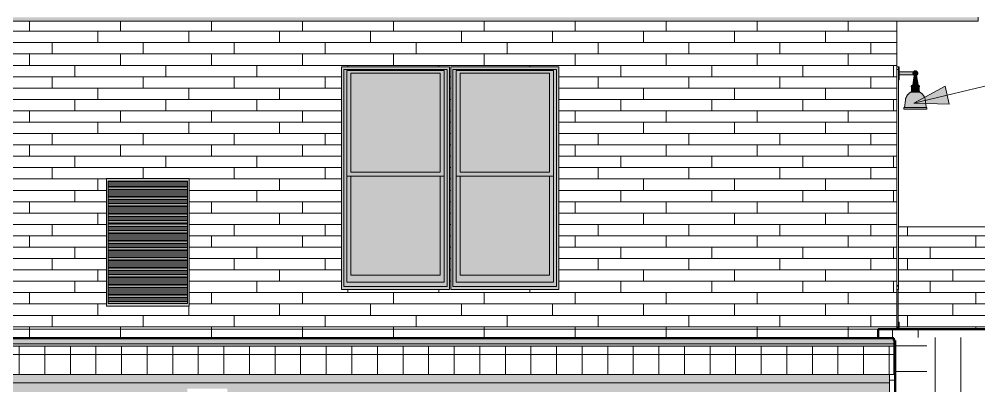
# Model space of a CAD drawing. Header units: inches. Extents: x -4178 to 1394, y -264 to 627.
# Drawn here: x 736.8 to 1074.3, y -20 to 109.1 of the extents above; entities that cross this region are included whole.
import ezdxf

# ---------------------------------------------------------------- set-up
doc = ezdxf.new("R2010")
doc.units = ezdxf.units.IN
doc.header["$MEASUREMENT"] = 0
doc.linetypes.add('Grid Line 1_2_', pattern=[0.875, 0.5, -0.125, 0.125, -0.125])
for name, color, linetype, lineweight in [('0-4', 50, 'Continuous', 5), ('A-CLNG-1', 13, 'Continuous', 5), ('A-CLNG-2', 13, 'Continuous', 9), ('A-DOOR-4', 31, 'Continuous', 9), ('A-DOOR-FRAM', 31, 'Continuous', 9), ('A-DOOR-FRAM-3', 31, 'Continuous', 20), ('A-FLOR-5', 192, 'Continuous', 50), ('A-FLOR-LEVL-1', 51, 'Grid Line 1_2_', 9), ('A-FLOR-MCUT', 51, 'Continuous', 13), ('A-FLOR-PATT-1', 8, 'Continuous', 9), ('A-GENM', 5, 'Continuous', 9), ('A-GLAZ-1', 151, 'Continuous', 9), ('A-GLAZ-2', 151, 'Continuous', 20), ('A-WALL', 113, 'Continuous', 13), ('A-WALL-3', 113, 'Continuous', 9), ('A-WALL-PATT-2', 111, 'Continuous', 9), ('C-TOPO', 7, 'Continuous', 9), ('C-TOPO-1', 250, 'Continuous', 50), ('E-LITE-EQPM', 33, 'Continuous', 9), ('G-ANNO-TEXT', 231, 'Continuous', 9), ('S-FNDN-3', 32, 'Continuous', 50)]:
    doc.layers.add(name, color=color, linetype=linetype, lineweight=lineweight)
pattern_1 = [(0, (-11044.228, 0), (0, 9), []), (90, (-11044.228, 0), (-9, 6e-16), [])]

# ---------------------------------------------------------------- blocks, each defined once
blk = doc.blocks.new('CTR  - Topography_rvt-2-BUILDING ELEVATION - SOUTH')
at = {"layer": 'C-TOPO'}
h = blk.add_hatch(dxfattribs=at)
h.set_pattern_fill('FP_35', color=256, style=0, pattern_type=2)
h.set_pattern_definition([(0, (0, 0), (24, 24), [24, -24]), (0, (0, 9), (24, 24), [24, -24]), (0, (0, 18), (24, 24), [24, -24]), (90, (3, 21), (-24, 24), [24, -24]), (90, (12, 21), (-24, 24), [24, -24]), (90, (21, 21), (-24, 24), [24, -24])])
h.paths.add_polyline_path([(12083.19, -238.73), (12266.59, -238.73), (12266.59, -30), (12184.69, -30), (12134.96, 0), (12083.19, 0), (12083.22, -3.25), (12088.69, -3.25), (12088.69, -4), (12089.19, -4), (12089.19, -158), (12095.19, -158.03), (12101.1, -161.45), (12105.69, -168), (12105.69, -180), (12083.19, -180), (12083.19, -190.87)], flags=0)
h.paths.add_polyline_path([(12100.94, -177.09), (12101.74, -176.7), (12102.3, -176.01), (12102.49, -175.14), (12102.3, -174.27), (12101.74, -173.57), (12100.94, -173.19), (12100.05, -173.19), (12099.25, -173.57), (12098.69, -174.27), (12098.49, -175.14), (12098.69, -176.01), (12099.25, -176.7), (12100.05, -177.09)], flags=0)
for p, q in [((12083.19, 0), (12086.18, 0)), ((12083.19, -3.25), (12083.19, 0)), ((12083.19, 0), (12083.19, -3.25)), ((12086.18, 0), (12101.02, 0)), ((12101.02, 0), (12134.96, 0))]:
    blk.add_line(p, q, dxfattribs=at)
at = {"layer": 'C-TOPO-1'}
for p, q in [((12083.19, 0), (12086.18, 0)), ((12083.19, -3.25), (12083.19, 0)), ((12083.19, -3.25), (12083.19, 0)), ((12086.18, 0), (12101.02, 0)), ((12101.02, 0), (12134.96, 0))]:
    blk.add_line(p, q, dxfattribs=at)
blk = doc.blocks.new('CTR - 1st Phase -Stairs _ Elevators_rvt-2-BUILDING ELEVATION - SOUTH')
at = {"layer": 'A-FLOR-LEVL-1'}
blk.add_line((9659.78, 0), (12376.81, 0), dxfattribs=at)
blk = doc.blocks.new('Door-Inswing-Andersen-400_Series-Single - 3_ 0-1_8_ x custom height - _1st _ 2nd floor-2652208-BUILDING ELEVATION - SOUTH')
at = {"layer": 'A-DOOR-FRAM'}
for points in [[(10823.05, 0.5), (10823.05, 13.94), (10822.49, 13.94), (10822.49, 0.5)], [(10823.05, 0.5), (10823.4, 0.5), (10823.4, 2.38), (10823.05, 2.38), (10823.05, 0.55)]]:
    blk.add_hatch(color=256, dxfattribs=at).paths.add_polyline_path(points, flags=0)
for p, q in [((10823.05, 13.94), (10823.05, 0.5)), ((10823.05, 13.94), (10823.05, 0.5)), ((10823.05, 0.5), (10822.49, 0.5)), ((10823.05, 0.5), (10822.49, 0.5)), ((10823.4, 2.38), (10823.05, 2.38)), ((10823.05, 2.38), (10823.05, 0.5)), ((10823.4, 0.67), (10823.05, 0.69)), ((10823.05, 0.69), (10823.05, 0.5)), ((10823.05, 0.5), (10823.4, 0.5)), ((10823.05, 0.5), (10823.4, 0.5)), ((10823.4, 0.5), (10823.4, 2.38)), ((10823.4, 0.5), (10823.4, 0.67))]:
    blk.add_line(p, q, dxfattribs=at)
at = {"layer": 'A-DOOR-FRAM-3'}
for p, q in [((10822.49, 0.71), (10823.4, 0.67)), ((10823.4, 0.67), (10823.4, 0.5))]:
    blk.add_line(p, q, dxfattribs=at)
blk = doc.blocks.new('Window-Double_Hung-Andersen-400_Series-Tilt_Wash - 1st Floor-2636085-BUILDING ELEVATION - SOUTH')
at = {"layer": 'A-GLAZ-1'}
h = blk.add_hatch(color=256, dxfattribs=at)
h.paths.add_polyline_path([(11895.07, 13.94), (11932.4, 13.94), (11932.4, 92.25), (11894.38, 92.25), (11894.38, 13.94)], flags=0)
h.paths.add_polyline_path([(11930.53, 16.44), (11896.25, 16.44), (11896.25, 91), (11930.53, 91), (11930.53, 16.94)], flags=0)
h = blk.add_hatch(color=256, dxfattribs=at)
h.paths.add_polyline_path([(11930.11, 53.75), (11930.53, 53.77), (11930.53, 91), (11896.25, 90.99), (11896.25, 53.75), (11929.09, 53.75)], flags=0)
h.paths.add_polyline_path([(11929.09, 55.25), (11897.69, 55.25), (11897.69, 90), (11929.09, 90), (11929.09, 60.37)], flags=0)
for points in [[(11929.09, 55.25), (11929.09, 90), (11897.69, 90), (11897.69, 55.25), (11925.18, 55.25)], [(11930.53, 16.44), (11930.53, 53.75), (11929.09, 53.75), (11929.09, 19), (11897.69, 19), (11897.69, 53.75), (11896.25, 53.75), (11896.25, 16.44), (11930.11, 16.44)], [(11905.47, 19), (11929.09, 19), (11929.09, 53.75), (11897.69, 53.75), (11897.69, 19)]]:
    blk.add_hatch(color=256, dxfattribs=at).paths.add_polyline_path(points, flags=0)
for p, q in [((11932.4, 92.25), (11894.38, 92.25)), ((11894.38, 92.25), (11894.38, 13.94)), ((11894.38, 13.94), (11894.38, 92.25)), ((11932.4, 92.25), (11894.38, 92.25)), ((11895.19, 91.31), (11895.19, 14.97)), ((11895.19, 91.31), (11931.59, 91.31)), ((11931.59, 91.31), (11931.59, 14.97)), ((11932.4, 13.94), (11932.4, 92.25)), ((11932.4, 13.94), (11932.4, 92.25)), ((11896.25, 16.44), (11896.25, 91)), ((11896.25, 91), (11930.53, 91)), ((11897.69, 55.25), (11897.69, 90)), ((11897.69, 90), (11929.09, 90)), ((11929.09, 90), (11929.09, 55.25)), ((11930.53, 91), (11930.53, 16.44)), ((11929.09, 55.25), (11897.69, 55.25)), ((11896.25, 53.75), (11930.53, 53.75)), ((11897.69, 19), (11897.69, 53.75)), ((11929.09, 53.75), (11929.09, 19)), ((11929.09, 19), (11897.69, 19)), ((11894.38, 13.94), (11932.4, 13.94)), ((11894.38, 13.94), (11932.4, 13.94)), ((11931.59, 14.97), (11895.19, 14.97)), ((11930.53, 16.44), (11896.25, 16.44))]:
    blk.add_line(p, q, dxfattribs=at)
blk = doc.blocks.new('Window-Double_Hung-Andersen-400_Series-Tilt_Wash - 1st Floor-V61-BUILDING ELEVATION - SOUTH')
at = {"layer": 'A-GLAZ-2'}
for p, q in [((12090.31, 92.25), (12089.69, 92.25)), ((12090.31, 91.31), (12089.69, 91.31)), ((12090.31, 13.94), (12090.31, 92.25)), ((12089.92, 15.48), (12089.69, 15.54)), ((12089.69, 13.94), (12090.31, 13.94)), ((12089.92, 15.07), (12089.92, 15.48)), ((12090.31, 14.97), (12089.92, 15.07))]:
    blk.add_line(p, q, dxfattribs=at)
blk = doc.blocks.new('VISA-OW2400-02-SASS - OW2400-L30K-MVOLT-V64-BUILDING ELEVATION - SOUTH')
at = {"layer": 'E-LITE-EQPM'}
for points in [[(10823.36, 90), (10823.36, 92.25), (10823.11, 92.25), (10823.11, 90)], [(10823.36, 87.75), (10823.36, 90), (10823.11, 90), (10823.11, 87.75)], [(10828.28, 90), (10828.37, 90), (10828.37, 90.5), (10823.36, 90.48), (10823.36, 90), (10828.19, 90)], [(10823.36, 89.5), (10828.38, 89.52), (10828.36, 89.65), (10828.37, 90), (10823.36, 90), (10823.36, 89.52)], [(10828.26, 85.93), (10829.99, 85.93), (10829.47, 89.22), (10828.62, 89.22), (10828.13, 85.93), (10828.22, 85.93)], [(10829.25, 89.22), (10829.36, 89.25), (10829.73, 89.52), (10829.81, 89.68), (10829.87, 90.22), (10829.57, 90.68), (10829.36, 90.77), (10829.23, 90.82), (10829.18, 90.79), (10829.08, 90.84), (10829.05, 90.79), (10828.94, 90.8), (10828.86, 90.8), (10828.83, 90.84), (10828.65, 90.71), (10828.64, 90.76), (10828.37, 90.46), (10828.35, 90.36), (10828.37, 90.11), (10828.39, 89.49), (10828.45, 89.4), (10828.62, 89.27), (10828.78, 89.22), (10828.82, 89.23), (10828.83, 89.22), (10829.15, 89.22)], [(10827.6, 85.29), (10830.5, 85.29), (10830.5, 85.54), (10827.6, 85.54)], [(10827.66, 83.72), (10830.43, 83.72), (10830.43, 85.22), (10827.66, 85.22), (10827.66, 84.3)], [(10827.85, 85.22), (10830.24, 85.22), (10830.25, 85.29), (10827.79, 85.29)], [(10831.13, 80.85), (10832.5, 80.85), (10832.07, 81.95), (10831.35, 82.83), (10830.77, 83.23), (10830.41, 83.41), (10827.6, 83.41), (10826.67, 82.78), (10825.93, 81.77), (10825.6, 80.85), (10831, 80.85)], [(10829.39, 83.41), (10830.5, 83.41), (10830.46, 83.66), (10827.6, 83.66), (10827.6, 83.41), (10829.32, 83.41)], [(10829.38, 83.66), (10830.3, 83.66), (10830.24, 83.72), (10827.85, 83.72), (10827.79, 83.66), (10829.15, 83.66)], [(10831.6, 77.38), (10833.1, 77.38), (10833.1, 77.98), (10824.99, 77.98), (10824.99, 77.38), (10831.13, 77.38)], [(10829.75, 77.98), (10832.85, 77.98), (10832.62, 80.05), (10832.5, 80.85), (10825.6, 80.85), (10825.32, 78.9), (10825.24, 77.98), (10829.71, 77.98)]]:
    blk.add_hatch(color=256, dxfattribs=at).paths.add_polyline_path(points, flags=0)
h = blk.add_hatch(color=256, dxfattribs=at)
h.paths.add_polyline_path([(10829.47, 89.22), (10829.63, 89.41), (10829.56, 89.33), (10829.49, 89.24)], flags=0)
h.paths.add_polyline_path([(10829.24, 90.84), (10829.24, 90.88), (10829.24, 90.84)], flags=0)
h = blk.add_hatch(color=256, dxfattribs=at)
h.paths.add_polyline_path([(10828.49, 85.54), (10830.3, 85.54), (10830.31, 85.63), (10830.24, 85.66), (10829.89, 85.65), (10829.77, 85.65), (10829.57, 85.68), (10829.15, 85.7), (10828.49, 85.68), (10828.24, 85.65), (10828.22, 85.69), (10828.02, 85.68), (10827.76, 85.59), (10827.8, 85.54), (10828.48, 85.54)], flags=0)
h.paths.add_polyline_path([(10827.6, 85.54), (10827.71, 85.54), (10827.69, 85.62), (10827.66, 85.6)], flags=0)
h.paths.add_polyline_path([(10830.5, 85.54), (10830.37, 85.59), (10830.4, 85.54), (10830.43, 85.54)], flags=0)
h = blk.add_hatch(color=256, dxfattribs=at)
h.paths.add_polyline_path([(10829.41, 85.7), (10829.41, 85.74), (10829.41, 85.7)], flags=0)
h.paths.add_polyline_path([(10829.05, 85.7), (10829.77, 85.74), (10829.87, 85.74), (10829.99, 85.75), (10829.96, 85.77), (10829.99, 85.83), (10829.87, 85.93), (10829.83, 85.81), (10829.77, 85.93), (10828.28, 85.93), (10828.26, 85.82), (10828.19, 85.9), (10828.1, 85.8), (10828.09, 85.74), (10828.13, 85.72), (10828.26, 85.7), (10829.04, 85.7)], flags=0)
h.paths.add_polyline_path([(10828.68, 85.7), (10828.73, 85.73), (10828.7, 85.71)], flags=0)
h.paths.add_polyline_path([(10828.09, 85.81), (10828.13, 85.93), (10828.1, 85.93)], flags=0)
for p, q in [((10823.36, 92.25), (10823.11, 92.25)), ((10823.36, 92.25), (10823.36, 90)), ((10829.12, 90.5), (10823.36, 90.5)), ((10823.36, 90), (10823.36, 87.75)), ((10823.36, 89.5), (10829.12, 89.5)), ((10828.62, 89.22), (10828.1, 85.93)), ((10829.47, 89.22), (10828.62, 89.22)), ((10829.99, 85.93), (10829.47, 89.22)), ((10823.11, 87.75), (10823.36, 87.75)), ((10827.6, 85.54), (10827.6, 85.29)), ((10830.5, 85.54), (10827.6, 85.54)), ((10827.6, 85.29), (10827.66, 85.22)), ((10830.5, 85.29), (10827.6, 85.29)), ((10827.66, 85.22), (10827.66, 83.72)), ((10830.43, 85.22), (10827.66, 85.22)), ((10830.22, 85.7), (10827.88, 85.7)), ((10827.88, 85.7), (10828.1, 85.7)), ((10829.99, 85.93), (10828.1, 85.93)), ((10829.87, 85.7), (10830.22, 85.7)), ((10830.43, 85.22), (10830.5, 85.29)), ((10830.43, 83.72), (10830.43, 85.22)), ((10830.5, 85.29), (10830.5, 85.54)), ((10827.66, 83.72), (10827.6, 83.66)), ((10827.6, 83.66), (10827.6, 83.41)), ((10830.5, 83.66), (10827.6, 83.66)), ((10830.5, 83.41), (10827.6, 83.41)), ((10830.43, 83.72), (10827.66, 83.72)), ((10830.5, 83.66), (10830.43, 83.72)), ((10830.5, 83.41), (10830.5, 83.66)), ((10824.99, 77.98), (10824.99, 77.38)), ((10824.99, 77.98), (10833.1, 77.98)), ((10833.1, 77.38), (10833.1, 77.98)), ((10833.1, 77.38), (10824.99, 77.38))]:
    blk.add_line(p, q, dxfattribs=at)
at = {"layer": 'E-LITE-EQPM', "flags": 128}
for points in [[(10828.62, 89.22), (10828.59, 89.24), (10828.56, 89.26), (10828.53, 89.29), (10828.5, 89.31), (10828.48, 89.34), (10828.45, 89.36), (10828.43, 89.39), (10828.4, 89.42), (10828.38, 89.45), (10828.36, 89.48), (10828.34, 89.51), (10828.32, 89.54), (10828.3, 89.57), (10828.28, 89.6), (10828.27, 89.64), (10828.26, 89.67), (10828.24, 89.71), (10828.23, 89.74), (10828.22, 89.78), (10828.21, 89.81), (10828.21, 89.85), (10828.2, 89.89), (10828.2, 89.92), (10828.2, 89.96), (10828.19, 90), (10828.2, 90.03), (10828.2, 90.07), (10828.2, 90.11), (10828.21, 90.14), (10828.21, 90.18), (10828.22, 90.22), (10828.23, 90.25), (10828.24, 90.29), (10828.25, 90.32), (10828.27, 90.36), (10828.28, 90.39), (10828.3, 90.42), (10828.31, 90.46), (10828.33, 90.49), (10828.35, 90.52), (10828.37, 90.55), (10828.4, 90.58), (10828.42, 90.61), (10828.44, 90.63), (10828.47, 90.66), (10828.5, 90.68), (10828.53, 90.71), (10828.55, 90.73), (10828.58, 90.75), (10828.61, 90.77), (10828.65, 90.79), (10828.68, 90.81), (10828.71, 90.83), (10828.74, 90.84), (10828.78, 90.86), (10828.81, 90.87), (10828.85, 90.88), (10828.88, 90.89), (10828.92, 90.9), (10828.96, 90.91), (10828.99, 90.91), (10829.03, 90.92), (10829.05, 90.92)], [(10829.05, 90.92), (10829.08, 90.92), (10829.12, 90.91), (10829.16, 90.91), (10829.19, 90.9), (10829.23, 90.89), (10829.26, 90.88), (10829.3, 90.87), (10829.33, 90.85), (10829.37, 90.84), (10829.4, 90.82), (10829.43, 90.8), (10829.46, 90.78), (10829.49, 90.76), (10829.52, 90.74), (10829.55, 90.72), (10829.58, 90.7), (10829.61, 90.67), (10829.63, 90.65), (10829.66, 90.62), (10829.68, 90.59), (10829.71, 90.56), (10829.73, 90.53), (10829.75, 90.5), (10829.77, 90.47), (10829.79, 90.44), (10829.8, 90.41), (10829.82, 90.37), (10829.83, 90.34), (10829.85, 90.3), (10829.86, 90.27), (10829.87, 90.23), (10829.88, 90.2), (10829.88, 90.16), (10829.89, 90.12), (10829.89, 90.09), (10829.9, 90.05), (10829.9, 90.01), (10829.9, 89.98), (10829.9, 89.94), (10829.89, 89.9), (10829.89, 89.87), (10829.88, 89.83), (10829.87, 89.79), (10829.87, 89.76), (10829.85, 89.72), (10829.84, 89.69), (10829.83, 89.65), (10829.82, 89.62), (10829.8, 89.59), (10829.78, 89.55), (10829.76, 89.52), (10829.74, 89.49), (10829.72, 89.46), (10829.7, 89.43), (10829.68, 89.4), (10829.65, 89.38), (10829.63, 89.35), (10829.6, 89.32), (10829.57, 89.3), (10829.54, 89.28), (10829.51, 89.25), (10829.48, 89.23), (10829.47, 89.22)], [(10827.6, 85.54), (10827.61, 85.56), (10827.62, 85.57), (10827.63, 85.58), (10827.65, 85.59), (10827.66, 85.61), (10827.68, 85.62), (10827.69, 85.63), (10827.71, 85.64), (10827.72, 85.65), (10827.74, 85.66), (10827.75, 85.66), (10827.77, 85.67), (10827.79, 85.68), (10827.8, 85.68), (10827.82, 85.69), (10827.84, 85.69), (10827.86, 85.7), (10827.87, 85.7), (10827.88, 85.7)], [(10827.88, 85.7), (10827.88, 85.7), (10827.89, 85.7), (10827.9, 85.7), (10827.91, 85.71), (10827.92, 85.71), (10827.93, 85.71), (10827.94, 85.71), (10827.95, 85.71), (10827.95, 85.72), (10827.96, 85.72), (10827.97, 85.72), (10827.98, 85.73), (10827.99, 85.73), (10828, 85.74), (10828, 85.74), (10828.01, 85.75), (10828.02, 85.75), (10828.02, 85.76), (10828.03, 85.76), (10828.04, 85.77), (10828.04, 85.78), (10828.05, 85.78), (10828.05, 85.79), (10828.06, 85.8), (10828.07, 85.81), (10828.07, 85.81), (10828.07, 85.82), (10828.08, 85.83), (10828.08, 85.84), (10828.09, 85.85), (10828.09, 85.85), (10828.09, 85.86), (10828.09, 85.87), (10828.1, 85.88), (10828.1, 85.89), (10828.1, 85.9), (10828.1, 85.91), (10828.1, 85.92), (10828.1, 85.93), (10828.1, 85.93)], [(10829.99, 85.93), (10829.99, 85.92), (10829.99, 85.91), (10829.99, 85.9), (10829.99, 85.89), (10830, 85.88), (10830, 85.87), (10830, 85.87), (10830, 85.86), (10830.01, 85.85), (10830.01, 85.84), (10830.01, 85.83), (10830.02, 85.82), (10830.02, 85.82), (10830.03, 85.81), (10830.03, 85.8), (10830.04, 85.79), (10830.04, 85.79), (10830.05, 85.78), (10830.05, 85.77), (10830.06, 85.77), (10830.07, 85.76), (10830.07, 85.75), (10830.08, 85.75), (10830.09, 85.74), (10830.09, 85.74), (10830.1, 85.73), (10830.11, 85.73), (10830.12, 85.72), (10830.13, 85.72), (10830.14, 85.72), (10830.14, 85.71), (10830.15, 85.71), (10830.16, 85.71), (10830.17, 85.71), (10830.18, 85.71), (10830.19, 85.7), (10830.2, 85.7), (10830.21, 85.7), (10830.21, 85.7), (10830.22, 85.7)], [(10830.22, 85.7), (10830.23, 85.7), (10830.25, 85.69), (10830.27, 85.69), (10830.29, 85.68), (10830.3, 85.68), (10830.32, 85.67), (10830.34, 85.66), (10830.35, 85.66), (10830.37, 85.65), (10830.39, 85.64), (10830.4, 85.63), (10830.42, 85.62), (10830.43, 85.61), (10830.44, 85.59), (10830.46, 85.58), (10830.47, 85.57), (10830.48, 85.56), (10830.49, 85.54), (10830.5, 85.54)], [(10825.6, 80.85), (10825.63, 80.99), (10825.66, 81.12), (10825.7, 81.26), (10825.75, 81.4), (10825.8, 81.53), (10825.86, 81.66), (10825.92, 81.79), (10825.99, 81.91), (10826.06, 82.04), (10826.14, 82.16), (10826.22, 82.28), (10826.31, 82.39), (10826.4, 82.5), (10826.49, 82.61), (10826.59, 82.71), (10826.7, 82.81), (10826.8, 82.9), (10826.92, 82.99), (10827.03, 83.08), (10827.15, 83.16), (10827.27, 83.23), (10827.39, 83.3), (10827.52, 83.37), (10827.6, 83.41)], [(10830.5, 83.41), (10830.62, 83.34), (10830.75, 83.28), (10830.87, 83.2), (10830.99, 83.12), (10831.11, 83.04), (10831.22, 82.95), (10831.33, 82.86), (10831.44, 82.77), (10831.54, 82.67), (10831.64, 82.56), (10831.73, 82.45), (10831.82, 82.34), (10831.91, 82.23), (10831.99, 82.11), (10832.06, 81.99), (10832.13, 81.86), (10832.2, 81.74), (10832.26, 81.61), (10832.31, 81.47), (10832.36, 81.34), (10832.41, 81.2), (10832.45, 81.07), (10832.48, 80.93), (10832.5, 80.85)], [(10825.24, 77.98), (10825.3, 78.83), (10825.4, 79.68), (10825.54, 80.52), (10825.6, 80.85)], [(10832.5, 80.85), (10832.64, 80), (10832.75, 79.16), (10832.83, 78.3), (10832.85, 77.98)]]:
    blk.add_lwpolyline(points, dxfattribs=at)
blk = doc.blocks.new('V-Series_EWC4_SPVU_RFA_2015 - 1ST FLOOR-2484708-BUILDING ELEVATION - SOUTH')
at = {"layer": 'A-GENM'}
h = blk.add_hatch(color=256, dxfattribs=at)
h.paths.add_polyline_path([(10261.15, 8), (10290.15, 8), (10290.15, 53), (10261.15, 53), (10261.15, 8.94)], flags=0)
h.paths.add_polyline_path([(10284.48, 8.94), (10261.71, 8.94), (10261.71, 52.06), (10289.59, 52.06), (10289.59, 8.94)], flags=0)
h = blk.add_hatch(dxfattribs=at)
h.set_pattern_fill('FP_59', color=256, style=0, pattern_type=2)
h.set_pattern_definition([(0, (10287.012, -146.361), (0, 0.5), [])])
h.paths.add_polyline_path([(10269.09, 8.94), (10289.59, 8.94), (10289.59, 52.06), (10261.71, 52.06), (10261.71, 8.94)], flags=0)
for p, q in [((10290.15, 53), (10261.15, 53)), ((10261.15, 53), (10261.15, 8)), ((10261.71, 52.06), (10261.71, 8.94)), ((10289.59, 52.06), (10261.71, 52.06)), ((10261.71, 52.06), (10289.59, 52.06)), ((10261.71, 8.94), (10261.71, 52.06)), ((10289.59, 8.94), (10289.59, 52.06)), ((10289.59, 52.06), (10289.59, 8.94)), ((10290.15, 8), (10290.15, 53)), ((10261.15, 8), (10290.15, 8)), ((10261.71, 8.94), (10289.59, 8.94)), ((10289.59, 8.94), (10261.71, 8.94))]:
    blk.add_line(p, q, dxfattribs=at)

msp = doc.modelspace()

# ---------------------------------------------------------------- hatches: boundary and pattern name
at = {"layer": 'A-CLNG-1'}
msp.add_hatch(color=256, dxfattribs=at).paths.add_polyline_path([(1068.251, 108.375), (1074.111, 108.375), (1074.111, 109.75), (203.411, 109.75), (203.411, 108.375), (1067.547, 108.375)], flags=0)
at = {"layer": 'A-FLOR-PATT-1'}
h = msp.add_hatch(dxfattribs=at)
h.set_pattern_fill('FP_37', color=256, style=0, pattern_type=2)
h.set_pattern_definition([(0, (-11044.228, 0), (24, 24), [24, -24]), (0, (-11044.228, 9), (24, 24), [24, -24]), (0, (-11044.228, 18), (24, 24), [24, -24]), (90, (-11041.228, 21), (-24, 24), [24, -24]), (90, (-11032.228, 21), (-24, 24), [24, -24]), (90, (-11023.228, 21), (-24, 24), [24, -24])])
h.paths.add_polyline_path([(-1153.039, -5.265), (-1149.736, -5.25), (1044.461, -5.25), (1044.461, -3.25), (-1153.039, -3.265)], flags=0)
h = msp.add_hatch(dxfattribs=at)
h.set_pattern_fill('FP_38', color=256, style=0, pattern_type=2)
h.set_pattern_definition([(0, (-11044.2284, 0), (0, 4.798), []), (315, (-11044.2284, 0), (4.7984266, 0), [6.786, -6.786]), (45, (-11044.2284, 0), (4.7984266, 0), [6.786, -6.786])])
h.paths.add_polyline_path([(-1153.039, -6.015), (-1149.736, -6), (1044.461, -6), (1044.461, -5.25), (-1153.039, -5.265), (-1153.039, -6)], flags=0)
h = msp.add_hatch(dxfattribs=at)
h.set_pattern_fill('FP_39', color=256, style=0, pattern_type=2)
h.set_pattern_definition(pattern_1)
h.paths.add_polyline_path([(-1153.039, -16), (1044.461, -15.999), (1044.461, -6), (-1153.039, -6.015), (-1153.039, -11.416)], flags=0)
h = msp.add_hatch(dxfattribs=at)
h.set_pattern_fill('FP_47', color=256, style=0, pattern_type=2)
h.set_pattern_definition([(0, (-11044.2284, 0), (15.36, 3.84), [1.267, -10.253, 1.267, -10.253, -61.44]), (0, (-11044.2284, 0), (15.36, 3.84), [-23.04, 1.267, -21.773, 1.267, -10.253, -26.88]), (0, (-11044.2284, 0), (15.36, 3.84), [-57.6, 1.267, -6.413, 1.267, -17.933]), (120, (-11038.4684, 1.92), (-11.0055376, 11.3821502), [1.267, -10.253, 1.267, -10.253, -61.44]), (120, (-11038.4684, 1.92), (-11.0055376, 11.3821502), [-23.04, 1.267, -21.773, 1.267, -10.253, -26.88]), (120, (-11038.4684, 1.92), (-11.0055376, 11.3821502), [-57.6, 1.267, -6.413, 1.267, -17.933]), (240, (-11036.5484, 9.6), (-4.3544624, -15.2221502), [1.267, -10.253, 1.267, -10.253, -61.44]), (240, (-11036.5484, 9.6), (-4.3544624, -15.2221502), [-23.04, 1.267, -21.773, 1.267, -10.253, -26.88]), (240, (-11036.5484, 9.6), (-4.3544624, -15.2221502), [-57.6, 1.267, -6.413, 1.267, -17.933])])
h.paths.add_polyline_path([(-25.956, -19), (1042.961, -19), (1042.961, -16), (-1147.039, -16), (-1147.039, -19), (-45.671, -19)], flags=0)
h = msp.add_hatch(dxfattribs=at)
h.set_pattern_fill('FP_44', color=256, style=0, pattern_type=2)
h.set_pattern_definition([(50, (-11044.228, 0), (27.5427, -2.40992), [2.88, -31.68]), (355, (-11044.228, 0), (-5.327844, 28.884266), [2.304, -25.344]), (100.451, (-11041.933, -0.2), (22.215316, 26.47393), [2.448, -26.924]), (46.184, (-11044.23, 7.68), (40.98187, -6.35642), [4.32, -47.52]), (96.636, (-11040.813, 7.15), (35.89075, 37.40619), [3.671, -40.386]), (351.184, (-11044.23, 7.68), (35.89097, 37.40622), [3.456, -38.016]), (21, (-11040.388, 5.76), (22.921036, -15.46073), [2.88, -31.68]), (326, (-11040.388, 5.76), (9.34353, 27.84574), [2.304, -25.344]), (71.451, (-11038.478, 4.472), (32.26477, 12.38442), [2.448, -26.924]), (37.5, (-11044.228, 0), (0.466855, 12.782707), [1.267, -23.77, 1.267, -24.461, -25.44]), (37.5, (-11044.228, 0), (0.466855, 12.782707), [-50.765, 1.267, -24.173]), (7.5, (-11044.228, 0), (10.10159, 15.14509), [1.267, -13.402, 1.267, -23.194, -9.696]), (7.5, (-11044.228, 0), (10.10159, 15.14509), [-39.13, 1.267, -8.429]), (327.5, (-11052.791, 0), (20.499161, -0.86578), [1.267, -8.333, 1.267, -28.685, -39.744]), (327.5, (-11052.791, 0), (20.499161, -0.86578), [-39.552, 1.267, -38.477]), (317.5, (-11056.631, 0), (22.39478, 3.844288), [1.267, -11.213, 1.267, -18.624, -28.224]), (317.5, (-11056.631, 0), (22.39478, 3.844288), [-32.371, 1.267, -26.957])])
h.paths.add_polyline_path([(13.475, -31), (231.211, -31), (231.211, -21), (245.211, -21), (245.211, -31), (483.961, -31), (483.961, -21), (497.961, -21), (497.961, -31), (795.961, -31), (795.961, -21), (809.961, -21), (809.961, -31), (1042.961, -31), (1042.961, -19), (-1147.039, -19), (-1147.039, -31), (-884.632, -31), (-884.632, -21), (-870.632, -21), (-870.632, -31), (-584.039, -31), (-584.039, -21), (-570.039, -21), (-570.039, -31), (-234.789, -31), (-234.789, -21), (-220.789, -21), (-220.789, -31), (-25.956, -31)], flags=0)
at = {"layer": 'A-WALL-PATT-2'}
h = msp.add_hatch(dxfattribs=at)
h.set_pattern_fill('FP_42', color=256, style=0, pattern_type=2)
h.set_pattern_definition([(0, (236.3736, 0.8), (0, 4), []), (90, (236.3736, 0.8), (-8, 8), [4, -28]), (90, (252.3736, 4.8), (-8, 8), [4, -28])])
h.paths.add_polyline_path([(1018.962, -3.25), (1038.961, -3.25), (1038.961, 0), (1045.461, 0), (1045.458, 108.375), (240.686, 108.375), (240.686, -3.25), (999.247, -3.25)], flags=0)
h.paths.add_polyline_path([(796.523, 8), (767.523, 8), (767.523, 53), (796.523, 53), (796.523, 8.938)], flags=0)
h.paths.add_polyline_path([(484.123, 8), (484.123, 53), (513.123, 53), (513.123, 8), (484.686, 8)], flags=0)
h.paths.add_polyline_path([(309.206, 13.938), (274.149, 13.938), (274.149, 92.25), (312.173, 92.25), (312.173, 13.938), (310.298, 13.938)], flags=0)
h.paths.add_polyline_path([(417.641, 13.938), (389.537, 13.981), (389.537, 92.25), (427.56, 92.25), (427.56, 13.938), (425.685, 13.938)], flags=0)
h.paths.add_polyline_path([(925.76, 13.938), (888.549, 13.938), (888.549, 92.25), (926.573, 92.25), (926.573, 13.938)], flags=0)
h.paths.add_polyline_path([(583.224, 13.938), (581.349, 13.938), (581.349, 92.25), (619.373, 92.25), (619.373, 13.938), (585.223, 13.938)], flags=0)
h.paths.add_polyline_path([(660.024, 13.938), (658.149, 13.938), (658.149, 92.25), (696.173, 92.25), (696.173, 13.938), (664.084, 13.938)], flags=0)
h.paths.add_polyline_path([(698.424, 13.938), (696.549, 13.938), (696.549, 92.25), (734.573, 92.25), (734.573, 13.938), (698.586, 13.938)], flags=0)
h.paths.add_polyline_path([(351.137, 13.938), (351.137, 92.25), (389.16, 92.25), (389.16, 13.938), (351.949, 13.938)], flags=0)
h.paths.add_polyline_path([(850.962, 13.938), (850.149, 13.938), (850.149, 92.25), (888.173, 92.21), (888.173, 13.938), (851.381, 13.938)], flags=0)
h = msp.add_hatch(dxfattribs=at)
h.set_pattern_fill('FP_61', color=256, style=0, pattern_type=2)
h.set_pattern_definition([(0, (1113.2356, 0.8), (0, 4), []), (90, (1113.2356, 0.8), (-8, 8), [4, -28]), (90, (1129.2356, 4.8), (-8, 8), [4, -28])])
h.paths.add_polyline_path([(1058.393, 0), (1080.236, 0), (1080.461, 8.478), (1080.461, 19.838), (1079.599, 23), (1078.736, 23), (1077.866, 28), (1076.25, 31), (1077.25, 30.5), (1078.866, 28), (1079.014, 27.151), (1080.461, 22.727), (1080.461, 36), (1046.086, 36), (1046.086, 13.938), (1046.023, 13.938), (1046.023, 2.375), (1046.367, 2.375), (1046.367, 0.5), (1045.461, 0.5), (1045.461, 0), (1056.792, 0)], flags=0)
h = msp.add_hatch(dxfattribs=at)
h.set_pattern_fill('FP_39', color=256, style=0, pattern_type=2)
h.set_pattern_definition(pattern_1)
h.paths.add_polyline_path([(1042.961, -168), (1044.416, -160.727), (1042.961, -161.333), (1042.961, -166.946)], flags=0)
h.paths.add_polyline_path([(1042.961, -158), (1044.961, -158), (1044.961, -4), (1044.461, -4), (1044.461, -16), (1042.961, -16), (1042.961, -143.019)], flags=0)
at = {"layer": 'G-ANNO-TEXT'}
msp.add_hatch(color=256, dxfattribs=at).paths.add_polyline_path([(1051.536, 79.523), (1063.954, 79.172), (1062.466, 85.428)], flags=0)

# ---------------------------------------------------------------- linework, layer by layer
at = {"layer": 'A-CLNG-2'}
for q in [(203.411, 108.375), (1074.111, 109.75)]:
    msp.add_line((1074.111, 108.375), q, dxfattribs=at)
at = {"layer": 'A-FLOR-5'}
for p, q in [((1044.461, -3.25), (-1151.789, -3.25)), ((1044.461, -4), (1044.461, -3.25))]:
    msp.add_line(p, q, dxfattribs=at)
at = {"layer": 'A-FLOR-LEVL-1'}
msp.add_line((-1383.7, 0), (1331.831, 0), dxfattribs=at)
at = {"layer": 'A-FLOR-MCUT'}
for p, q in [((1044.461, -5.25), (-1151.777, -5.25)), ((1044.461, -6), (-1151.772, -6)), ((1044.461, -16), (1044.461, -4)), ((1042.961, -16), (-1147.039, -16)), ((1042.961, -31), (1042.961, -16)), ((1042.961, -19), (-1147.039, -19))]:
    msp.add_line(p, q, dxfattribs=at)
at = {"layer": 'A-WALL'}
msp.add_line((1044.461, -16), (1042.961, -16), dxfattribs=at)
at = {"layer": 'A-WALL-3'}
for p, q in [((1045.461, 0), (1045.461, 108.375)), ((1178.486, 36), (1046.086, 36))]:
    msp.add_line(p, q, dxfattribs=at)
at = {"layer": 'G-ANNO-TEXT'}
for p, q in [((1051.536, 79.523), (1163.063, 106.052)), ((1062.466, 85.428), (1051.536, 79.523)), ((1063.954, 79.172), (1062.466, 85.428)), ((1051.536, 79.523), (1063.954, 79.172))]:
    msp.add_line(p, q, dxfattribs=at)
at = {"layer": 'S-FNDN-3'}
for p, q in [((1044.961, -4), (1044.461, -4)), ((1044.961, -158), (1044.961, -4))]:
    msp.add_line(p, q, dxfattribs=at)

# ---------------------------------------------------------------- block references
at = {"layer": '0-4'}
for name in ['CTR - 1st Phase -Stairs _ Elevators_rvt-2-BUILDING ELEVATION - SOUTH', 'CTR  - Topography_rvt-2-BUILDING ELEVATION - SOUTH']:
    msp.add_blockref(name, (-11044.228, 0), dxfattribs=at)
at = {"layer": 'A-DOOR-4'}
msp.add_blockref('Door-Inswing-Andersen-400_Series-Single - 3_ 0-1_8_ x custom height - _1st _ 2nd floor-2652208-BUILDING ELEVATION - SOUTH', (-9777.028, 0), dxfattribs=at)
at = {"layer": 'A-GENM'}
msp.add_blockref('V-Series_EWC4_SPVU_RFA_2015 - 1ST FLOOR-2484708-BUILDING ELEVATION - SOUTH', (-9493.628, 0), dxfattribs=at)
at = {"layer": 'A-GLAZ-1'}
for name, p in [('Window-Double_Hung-Andersen-400_Series-Tilt_Wash - 1st Floor-2636085-BUILDING ELEVATION - SOUTH', (-11044.228, 0)), ('Window-Double_Hung-Andersen-400_Series-Tilt_Wash - 1st Floor-2636085-BUILDING ELEVATION - SOUTH', (-11005.828, 0)), ('Window-Double_Hung-Andersen-400_Series-Tilt_Wash - 1st Floor-V61-BUILDING ELEVATION - SOUTH', (-11044.228, 0))]:
    msp.add_blockref(name, p, dxfattribs=at)
at = {"layer": 'E-LITE-EQPM'}
msp.add_blockref('VISA-OW2400-02-SASS - OW2400-L30K-MVOLT-V64-BUILDING ELEVATION - SOUTH', (-9777.028, 0), dxfattribs=at)

doc.saveas('drawing.dxf')
